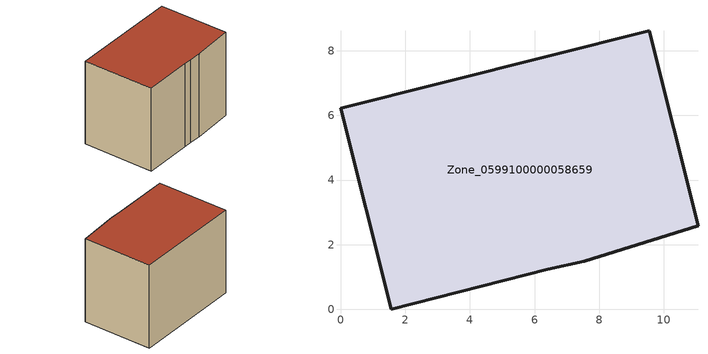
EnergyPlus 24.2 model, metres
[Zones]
Zone_0599100000058659
 floor ground (C_G): 11.05,2.58 7.53,1.49 6.41,1.23 5.74,1.08 1.56,0 0,6.22 9.54,8.62 z0
 wall outside (C_F): 11.05,2.58 9.54,8.62 0,6.22 1.56,0 5.74,1.08 6.41,1.23 7.53,1.49 11.05,2.58 z0:7.64
 roof outside (C_R): 7.53,1.49 11.05,2.58 9.54,8.62 0,6.22 1.56,0 5.74,1.08 6.41,1.23 z7.64
[BUILDING]
Pand.0599100000058659: North Axis=0; Terrain=City; Loads Convergence Tolerance Value=0.04; Temperature Convergence Tolerance Value=0.4; Solar Distribution=FullExterior; Maximum Number of Warmup Days=25; Minimum Number of Warmup Days=1
[Site:Location]
Rotterdam.The.Hague.AP_ZH_NLD Design_Conditions: Latitude=51.96; Longitude=4.45; Time Zone=1; Elevation=-4.5
[SITE:GROUNDTEMPERATURE:BUILDINGSURFACE]
18, 18, 18, 18, 18, 18, 18, 18, 18, 18, 18, 18
[MATERIAL] Thermal Absorptance=0.9; Solar Absorptance=0.7; Visible Absorptance=0.7
Name | Roughness | Thickness | Conductivity | Density | Specific Heat
G.TC.1965-1974 | MediumSmooth | 0.15 | 0.882353 | 540 | 1210
F.TC.1965-1974 | Rough | 0.3 | 0.697674 | 1920 | 840
R.TC.1965-1974 | MediumRough | 0.2 | 0.232558 | 1500 | 1000
[CONSTRUCTION]
C_G: G.TC.1965-1974
C_F: F.TC.1965-1974
C_R: R.TC.1965-1974
[ZONE]
Zone_0599100000058659: Type=1; Multiplier=1; Ceiling Height=Autocalculate; Volume=Autocalculate; Floor Area=autocalculate; Part of Total Floor Area=Yes
[ZONEINFILTRATION:DESIGNFLOWRATE]
Infil_Zone_0599100000058659: Zone or ZoneList or Space or SpaceList=Zone_0599100000058659; Schedule=AlwaysOn; Design Flow Rate Calculation Method=Flow/Area; Flow Rate per Floor Area=0.003; Constant Term Coefficient=1; Temperature Term Coefficient=0; Velocity Term Coefficient=0; Velocity Squared Term Coefficient=0
[HVACTEMPLATE:ZONE:IDEALLOADSAIRSYSTEM]
Zone_0599100000058659: Maximum Heating Supply Air Temperature=50; Minimum Cooling Supply Air Temperature=13; Maximum Heating Supply Air Humidity Ratio=0.0156; Minimum Cooling Supply Air Humidity Ratio=0.0077; Heating Limit=NoLimit; Cooling Limit=NoLimit; Dehumidification Control Type=ConstantSensibleHeatRatio; Cooling Sensible Heat Ratio=0.7; Dehumidification Setpoint=60; Humidification Control Type=None; Humidification Setpoint=30; Outdoor Air Method=None; Outdoor Air Flow Rate per Person=0.00944; Outdoor Air Flow Rate per Zone Floor Area=0; Outdoor Air Flow Rate per Zone=0; Demand Controlled Ventilation Type=None; Outdoor Air Economizer Type=NoEconomizer; Heat Recovery Type=None; Sensible Heat Recovery Effectiveness=0.7; Latent Heat Recovery Effectiveness=0.65
[ZONECONTROL:THERMOSTAT]
ThermostatControl_Zone_0599100000058659: Zone or ZoneList=Zone_0599100000058659; Control Type Schedule=DualSetpointControlType; Control 1=Thermostat_Zone_0599100000058659; Temperature Difference Between Cutout And Setpoint=0
[THERMOSTATSETPOINT:DUALSETPOINT]
Thermostat_Zone_0599100000058659: Heating Setpoint Temperature Schedule=HeatingSetpoint_Zone_0599100000058659; Cooling Setpoint Temperature Schedule=CoolingSetpoint_Zone_0599100000058659
[SCHEDULE:COMPACT]
HeatingSetpoint_Zone_0599100000058659: Through: 12/31, For: AllDays, Until: 24:00, 21
CoolingSetpoint_Zone_0599100000058659: Through: 12/31, For: AllDays, Until: 24:00, 24
DualSetpointControlType: Through: 12/31, For: AllDays, Until: 24:00, 4
AlwaysOn: Through: 12/31, For: AllDays, Until: 24:00, 1
